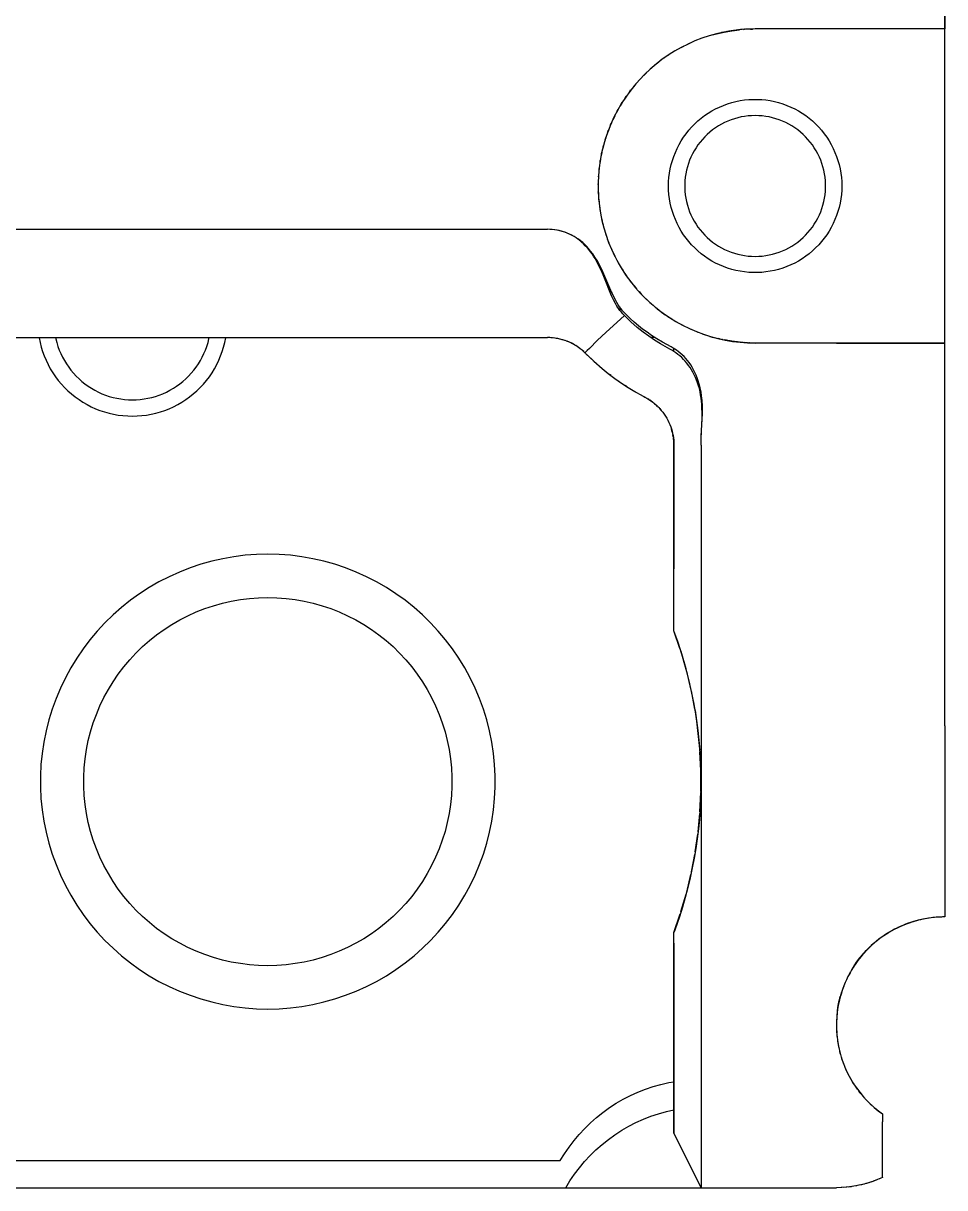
# Model space of a CAD drawing. Header units: millimetres. Extents: x 0 to 50, y 0 to 130.
# Drawn here: x 32.99 to 50, y 0 to 21.5 of the extents above; entities that cross this region are included whole.
import ezdxf

# ---------------------------------------------------------------- set-up
doc = ezdxf.new("R2010")
doc.units = ezdxf.units.MM

msp = doc.modelspace()

# ---------------------------------------------------------------- linework, layer by layer
at = {"color": 4, "linetype": 'CONTINUOUS', "true_color": 0x40d9ff}
for p, q in [((50, 8.533), (50, 23)), ((45.737, 21.297), (45.738, 21.297)), ((45.749, 21.3), (45.748, 21.3)), ((45.825, 21.32), (45.819, 21.318)), ((45.862, 21.328), (45.878, 21.332)), ((45.889, 21.334), (45.877, 21.332)), ((45.972, 21.351), (45.96, 21.349)), ((45.994, 21.355), (46.019, 21.359)), ((46.031, 21.361), (46.012, 21.358)), ((46.114, 21.374), (46.103, 21.372)), ((46.135, 21.376), (46.162, 21.379)), ((46.174, 21.381), (46.153, 21.379)), ((46.351, 21.396), (46.231, 21.387)), ((46.251, 21.389), (46.246, 21.388)), ((46.283, 21.391), (46.306, 21.393)), ((46.318, 21.394), (46.3, 21.393)), ((46.5, 21.4), (46.364, 21.397)), ((46.422, 21.399), (46.39, 21.397)), ((46.411, 21.398), (46.449, 21.399)), ((46.463, 21.399), (46.432, 21.399)), ((50, 21.4), (46.5, 21.4)), ((50, 15.6), (50, 21.4)), ((45.174, 21.078), (45.126, 21.053)), ((45.279, 21.13), (45.257, 21.12)), ((45.275, 21.128), (45.274, 21.128)), ((44.834, 20.873), (44.761, 20.821)), ((44.823, 20.865), (44.83, 20.87)), ((44.951, 20.951), (44.877, 20.903)), ((44.913, 20.927), (44.897, 20.916)), ((44.949, 20.949), (44.95, 20.95)), ((45.065, 21.019), (44.999, 20.981)), ((45.032, 21.001), (45.019, 20.993)), ((45.152, 21.067), (45.145, 21.063)), ((44.605, 20.694), (44.544, 20.64)), ((44.574, 20.668), (44.555, 20.65)), ((44.597, 20.687), (44.603, 20.693)), ((44.598, 20.688), (44.597, 20.688)), ((44.718, 20.787), (44.65, 20.733)), ((44.683, 20.76), (44.664, 20.744)), ((44.706, 20.778), (44.715, 20.784)), ((44.797, 20.847), (44.778, 20.833)), ((44.394, 20.493), (44.346, 20.441)), ((44.369, 20.467), (44.351, 20.446)), ((44.497, 20.596), (44.442, 20.543)), ((44.469, 20.57), (44.45, 20.55)), ((44.495, 20.594), (44.497, 20.596)), ((44.208, 20.275), (44.167, 20.221)), ((44.186, 20.248), (44.168, 20.222)), ((44.186, 20.247), (44.206, 20.273)), ((44.298, 20.386), (44.254, 20.334)), ((44.275, 20.359), (44.256, 20.336)), ((44.046, 20.044), (44.008, 19.982)), ((44.024, 20.01), (44.043, 20.039)), ((44.046, 20.044), (44.027, 20.015)), ((44.045, 20.042), (44.028, 20.016)), ((44.124, 20.161), (44.084, 20.104)), ((44.104, 20.133), (44.085, 20.104)), ((44.102, 20.13), (44.122, 20.159)), ((44.123, 20.16), (44.121, 20.157)), ((43.907, 19.797), (43.875, 19.73)), ((43.889, 19.761), (43.902, 19.788)), ((43.904, 19.792), (43.891, 19.765)), ((43.974, 19.923), (43.938, 19.857)), ((43.953, 19.887), (43.97, 19.915)), ((43.966, 19.909), (43.955, 19.89)), ((43.972, 19.919), (43.956, 19.892)), ((44.009, 19.983), (44.008, 19.982)), ((43.846, 19.668), (43.818, 19.6)), ((43.83, 19.632), (43.842, 19.657)), ((43.843, 19.661), (43.832, 19.636)), ((43.834, 19.64), (43.832, 19.635)), ((43.891, 19.766), (43.889, 19.761)), ((43.744, 19.402), (43.722, 19.331)), ((43.733, 19.366), (43.74, 19.388)), ((43.741, 19.391), (43.734, 19.369)), ((43.737, 19.378), (43.735, 19.374)), ((43.792, 19.536), (43.767, 19.467)), ((43.778, 19.5), (43.787, 19.524)), ((43.789, 19.527), (43.78, 19.504)), ((43.782, 19.51), (43.781, 19.506)), ((43.703, 19.266), (43.685, 19.193)), ((43.7, 19.252), (43.694, 19.232)), ((43.694, 19.229), (43.699, 19.249)), ((43.697, 19.243), (43.696, 19.239)), ((43.642, 18.987), (43.631, 18.916)), ((43.639, 18.97), (43.636, 18.955)), ((43.636, 18.953), (43.639, 18.968)), ((43.639, 18.967), (43.638, 18.965)), ((43.669, 19.128), (43.654, 19.055)), ((43.661, 19.092), (43.665, 19.109)), ((43.666, 19.112), (43.662, 19.094)), ((43.665, 19.106), (43.664, 19.103)), ((43.621, 18.847), (43.614, 18.774)), ((43.617, 18.812), (43.619, 18.825)), ((43.619, 18.827), (43.618, 18.814)), ((43.619, 18.825), (43.619, 18.825)), ((43.601, 18.564), (43.601, 18.482)), ((43.601, 18.539), (43.601, 18.529)), ((43.601, 18.528), (43.601, 18.538)), ((43.608, 18.705), (43.604, 18.628)), ((43.606, 18.683), (43.606, 18.672)), ((43.606, 18.67), (43.606, 18.682)), ((43.601, 18.421), (43.605, 18.34)), ((43.603, 18.394), (43.603, 18.387)), ((43.603, 18.387), (43.603, 18.394)), ((43.609, 18.279), (43.617, 18.198)), ((43.611, 18.25), (43.612, 18.246)), ((43.612, 18.246), (43.611, 18.25)), ((43.623, 18.137), (43.64, 18.023)), ((43.627, 18.107), (43.628, 18.105)), ((43.653, 17.953), (43.672, 17.858)), ((43.685, 17.806), (43.707, 17.719)), ((43.724, 17.663), (43.749, 17.584)), ((43.243, 17.512), (43.236, 17.51)), ((43.249, 17.5), (43.258, 17.5)), ((43.77, 17.524), (43.797, 17.45)), ((43.822, 17.389), (43.852, 17.319)), ((43.88, 17.259), (43.913, 17.19)), ((43.944, 17.132), (43.981, 17.065)), ((44.015, 17.007), (44.054, 16.943)), ((44.093, 16.884), (44.132, 16.826)), ((43.796, 16.609), (43.792, 16.615)), ((44.176, 16.766), (44.217, 16.713)), ((44.264, 16.655), (44.308, 16.603)), ((44.356, 16.549), (44.404, 16.496)), ((44.452, 16.448), (44.507, 16.395)), ((44.554, 16.351), (44.614, 16.298)), ((44, 16.265), (44, 16.205)), ((44.66, 16.259), (44.725, 16.207)), ((44.772, 16.172), (44.841, 16.123)), ((44.889, 16.09), (44.958, 16.045)), ((45.011, 16.012), (45.076, 15.975)), ((45.14, 15.939), (45.193, 15.912)), ((32, 15.7), (42.663, 15.7)), ((42.711, 15.699), (42.663, 15.7)), ((44.649, 15.7), (44.572, 15.7)), ((45.272, 15.874), (45.314, 15.855)), ((45.404, 15.816), (45.441, 15.801)), ((45.535, 15.766), (45.579, 15.751)), ((45.665, 15.723), (45.733, 15.704)), ((42.759, 15.695), (42.728, 15.698)), ((42.807, 15.69), (42.779, 15.693)), ((42.854, 15.682), (42.827, 15.686)), ((42.901, 15.671), (42.875, 15.677)), ((42.947, 15.659), (42.922, 15.666)), ((42.993, 15.644), (42.969, 15.652)), ((43.037, 15.627), (43.015, 15.636)), ((43.082, 15.608), (43.059, 15.618)), ((43.125, 15.587), (43.102, 15.598)), ((43.168, 15.563), (43.145, 15.576)), ((43.208, 15.539), (43.187, 15.552)), ((43.246, 15.512), (43.227, 15.526)), ((43.282, 15.485), (43.267, 15.497)), ((45, 15.443), (45, 15.498)), ((45.796, 15.687), (45.902, 15.663)), ((45.844, 15.676), (45.819, 15.682)), ((45.854, 15.673), (45.83, 15.679)), ((45.9, 15.663), (45.899, 15.663)), ((45.979, 15.647), (45.955, 15.652)), ((45.997, 15.644), (45.97, 15.65)), ((46.036, 15.638), (46.022, 15.64)), ((46.11, 15.627), (46.091, 15.629)), ((46.134, 15.624), (46.11, 15.627)), ((46.174, 15.619), (46.15, 15.622)), ((46.239, 15.612), (46.227, 15.613)), ((46.268, 15.61), (46.252, 15.611)), ((46.319, 15.606), (46.294, 15.608)), ((46.368, 15.603), (46.363, 15.603)), ((46.401, 15.602), (46.394, 15.603)), ((46.469, 15.601), (46.467, 15.601)), ((48, 15.6), (46.5, 15.6)), ((48, 15.6), (49.999, 15.6)), ((49.999, 15.6), (50, 15.6)), ((43.334, 15.442), (43.305, 15.467)), ((43.374, 15.404), (43.346, 15.43)), ((44.504, 14.577), (44.463, 14.6)), ((44.544, 14.552), (44.516, 14.57)), ((44.584, 14.525), (44.557, 14.544)), ((44.623, 14.496), (44.595, 14.517)), ((44.661, 14.464), (44.633, 14.488)), ((44.697, 14.43), (44.669, 14.457)), ((44.732, 14.395), (44.704, 14.424)), ((44.757, 14.366), (44.737, 14.389)), ((44.868, 14.209), (44.867, 14.211)), ((44.891, 14.166), (44.887, 14.174)), ((44.915, 14.116), (44.906, 14.136)), ((44.969, 13.962), (44.957, 14.004)), ((44.979, 13.916), (44.971, 13.952)), ((44.987, 13.87), (44.982, 13.904)), ((44.994, 13.821), (44.99, 13.857)), ((44.999, 13.763), (44.995, 13.81)), ((45, 13.714), (44.999, 13.762)), ((45, 11.427), (45, 13.714)), ((45, 10.284), (45, 11.427)), ((45.111, 9.961), (45, 10.284)), ((45.223, 9.583), (45.131, 9.901)), ((45.313, 9.215), (45.235, 9.542)), ((45.387, 8.838), (45.322, 9.177)), ((50, 8.533), (50, 5)), ((45.497, 7.702), (45.481, 8.05)), ((45.498, 7.315), (45.498, 7.678)), ((45.48, 6.944), (45.497, 7.3)), ((45.446, 6.573), (45.478, 6.913)), ((45.394, 6.204), (45.441, 6.531)), ((45.323, 5.831), (45.385, 6.154)), ((45.235, 5.461), (45.313, 5.785)), ((45.13, 5.098), (45.224, 5.419)), ((45, 4.716), (45.117, 5.056)), ((49.601, 4.96), (49.507, 4.938)), ((49.603, 4.96), (49.51, 4.939)), ((49.698, 4.977), (49.606, 4.961)), ((49.7, 4.977), (49.61, 4.961)), ((49.798, 4.99), (49.704, 4.978)), ((49.799, 4.99), (49.706, 4.978)), ((49.9, 4.997), (49.803, 4.99)), ((49.9, 4.998), (49.804, 4.99)), ((50, 5), (49.901, 4.998)), ((50, 5), (49.902, 4.998)), ((49.036, 4.752), (48.957, 4.707)), ((49.041, 4.755), (48.964, 4.711)), ((49.129, 4.8), (49.05, 4.76)), ((49.133, 4.802), (49.056, 4.763)), ((49.215, 4.839), (49.135, 4.803)), ((49.224, 4.843), (49.144, 4.807)), ((49.307, 4.876), (49.225, 4.844)), ((49.313, 4.878), (49.228, 4.845)), ((49.404, 4.909), (49.319, 4.88)), ((49.41, 4.911), (49.323, 4.882)), ((49.502, 4.937), (49.413, 4.912)), ((49.507, 4.938), (49.416, 4.913)), ((45, 4.517), (45, 4.716)), ((45, 1.005), (45, 4.517)), ((48.704, 4.523), (48.645, 4.471)), ((48.709, 4.527), (48.651, 4.477)), ((48.784, 4.588), (48.726, 4.541)), ((48.79, 4.592), (48.732, 4.546)), ((48.864, 4.646), (48.803, 4.602)), ((48.875, 4.654), (48.811, 4.608)), ((48.953, 4.704), (48.876, 4.654)), ((48.961, 4.709), (48.887, 4.661)), ((48.322, 4.088), (48.281, 4.022)), ((48.214, 3.9), (48.211, 3.893)), ((48.252, 3.971), (48.237, 3.943)), ((48.257, 3.98), (48.24, 3.949)), ((48.316, 4.078), (48.274, 4.01)), ((48.131, 3.712), (48.106, 3.641)), ((48.135, 3.72), (48.119, 3.679)), ((48.161, 3.785), (48.151, 3.761)), ((48.162, 3.788), (48.154, 3.769)), ((48.076, 3.544), (48.056, 3.467)), ((48.097, 3.614), (48.077, 3.548)), ((48.107, 3.644), (48.081, 3.563)), ((48.014, 3.238), (48.005, 3.145)), ((48.017, 3.255), (48.008, 3.178)), ((48.028, 3.334), (48.016, 3.252)), ((48.001, 3.055), (48, 2.977)), ((48.007, 3.161), (48.001, 3.07)), ((48.005, 3.137), (48.001, 3.056)), ((48.001, 3.028), (48.001, 2.949)), ((48.001, 2.959), (48.004, 2.875)), ((48.001, 2.943), (48.005, 2.862)), ((48.008, 2.826), (48.013, 2.776)), ((48.009, 2.814), (48.014, 2.763)), ((48.019, 2.727), (48.026, 2.677)), ((48.021, 2.715), (48.029, 2.664)), ((48.035, 2.629), (48.045, 2.579)), ((48.038, 2.616), (48.048, 2.566)), ((48.058, 2.526), (48.068, 2.483)), ((48.06, 2.517), (48.072, 2.47)), ((48.087, 2.417), (48.101, 2.375)), ((48.088, 2.415), (48.096, 2.387)), ((48.12, 2.32), (48.135, 2.28)), ((48.127, 2.3), (48.129, 2.293)), ((48.156, 2.227), (48.174, 2.186)), ((48.197, 2.136), (48.218, 2.093)), ((48.211, 2.107), (48.224, 2.082)), ((48.243, 2.045), (48.265, 2.005)), ((48.258, 2.017), (48.273, 1.993)), ((48.296, 1.954), (48.317, 1.92)), ((48.311, 1.93), (48.324, 1.91)), ((48.353, 1.866), (48.374, 1.837)), ((48.367, 1.846), (48.384, 1.823)), ((48.411, 1.786), (48.435, 1.755)), ((48.426, 1.766), (48.452, 1.735)), ((48.47, 1.713), (48.5, 1.677)), ((48.489, 1.69), (48.521, 1.654)), ((48.534, 1.641), (48.568, 1.604)), ((48.556, 1.617), (48.589, 1.583)), ((48.604, 1.569), (48.638, 1.536)), ((48.626, 1.547), (48.66, 1.516)), ((48.676, 1.502), (48.711, 1.471)), ((48.699, 1.481), (48.738, 1.45)), ((48.748, 1.441), (48.788, 1.409)), ((48.773, 1.42), (48.85, 1.364)), ((48.85, 1.364), (48.85, 1.218)), ((48.85, 0.195), (48.85, 1.218)), ((31.998, 0), (43.002, 0)), ((43.002, 0), (45.5, 0)), ((45.5, 0), (48, 0))]:
    msp.add_line(p, q, dxfattribs=at)
for points in [[(50, 22.85), (50, 22.367), (50, 21.883), (50, 21.4)], [(46.5, 21.4), (46.415, 21.399), (46.33, 21.395), (46.192, 21.384), (46.054, 21.366), (45.919, 21.341), (45.784, 21.31), (45.65, 21.273), (45.518, 21.228), (45.388, 21.178), (45.26, 21.121), (45.134, 21.058), (45.012, 20.989), (44.894, 20.915), (44.779, 20.835), (44.669, 20.749), (44.563, 20.658), (44.461, 20.562), (44.364, 20.461), (44.272, 20.356), (44.185, 20.247), (44.103, 20.133), (44.027, 20.015), (43.957, 19.894), (43.893, 19.77), (43.835, 19.643), (43.783, 19.513), (43.737, 19.381), (43.698, 19.246), (43.665, 19.11), (43.639, 18.973), (43.619, 18.834), (43.607, 18.695), (43.601, 18.555), (43.601, 18.415), (43.609, 18.275), (43.623, 18.136), (43.644, 17.997), (43.671, 17.86), (43.706, 17.724), (43.746, 17.591), (43.793, 17.459), (43.847, 17.33), (43.906, 17.203), (43.972, 17.079), (44.043, 16.959), (44.12, 16.843), (44.203, 16.73), (44.291, 16.621), (44.384, 16.517), (44.482, 16.417), (44.585, 16.322), (44.692, 16.233), (44.803, 16.148), (44.919, 16.069), (45.038, 15.996), (45.16, 15.928), (45.286, 15.867), (45.415, 15.811), (45.546, 15.762), (45.678, 15.719), (45.812, 15.683), (45.947, 15.653), (46.083, 15.63), (46.22, 15.613), (46.359, 15.603), (46.5, 15.6)], [(45.709, 21.289), (45.784, 21.31), (45.925, 21.343), (46.068, 21.368), (46.208, 21.385)], [(44.902, 18.42), (44.9, 18.5), (44.902, 18.58), (44.908, 18.659), (44.918, 18.738), (44.932, 18.817), (44.949, 18.895), (44.971, 18.972), (44.996, 19.047), (45.026, 19.121), (45.058, 19.194), (45.095, 19.265), (45.135, 19.334), (45.178, 19.401), (45.225, 19.466), (45.274, 19.528), (45.327, 19.588), (45.383, 19.645), (45.441, 19.7), (45.502, 19.751), (45.566, 19.799), (45.632, 19.844), (45.7, 19.886), (45.77, 19.924), (45.842, 19.958), (45.915, 19.989), (45.99, 20.017), (46.067, 20.04), (46.144, 20.06), (46.222, 20.076), (46.301, 20.088), (46.38, 20.096), (46.46, 20.1), (46.54, 20.1), (46.62, 20.096), (46.699, 20.088), (46.778, 20.076), (46.856, 20.06), (46.933, 20.04), (47.01, 20.017), (47.085, 19.989), (47.158, 19.958), (47.23, 19.924), (47.3, 19.886), (47.368, 19.844), (47.434, 19.799), (47.498, 19.751), (47.559, 19.7), (47.617, 19.645), (47.673, 19.588), (47.726, 19.528), (47.775, 19.466), (47.822, 19.401), (47.865, 19.334), (47.905, 19.265), (47.942, 19.194), (47.974, 19.121), (48.004, 19.047), (48.029, 18.972), (48.051, 18.895), (48.068, 18.817), (48.082, 18.738), (48.092, 18.659), (48.098, 18.58), (48.1, 18.5), (48.098, 18.42), (48.092, 18.341), (48.082, 18.262), (48.068, 18.183), (48.051, 18.105), (48.029, 18.028), (48.004, 17.953), (47.974, 17.879), (47.942, 17.806), (47.905, 17.735), (47.865, 17.666), (47.822, 17.599), (47.775, 17.534), (47.726, 17.472), (47.673, 17.412), (47.617, 17.355), (47.559, 17.3), (47.498, 17.249), (47.434, 17.201), (47.368, 17.156), (47.3, 17.114), (47.23, 17.076), (47.158, 17.042), (47.085, 17.011), (47.01, 16.983), (46.933, 16.96), (46.856, 16.94), (46.778, 16.924), (46.699, 16.912), (46.62, 16.904), (46.54, 16.9), (46.46, 16.9), (46.38, 16.904), (46.301, 16.912), (46.222, 16.924), (46.144, 16.94), (46.067, 16.96), (45.99, 16.983), (45.915, 17.011), (45.842, 17.042), (45.77, 17.076), (45.7, 17.114), (45.632, 17.156), (45.566, 17.201), (45.502, 17.249), (45.441, 17.3), (45.383, 17.355), (45.327, 17.412), (45.274, 17.472), (45.225, 17.534), (45.178, 17.599), (45.135, 17.666), (45.095, 17.735), (45.058, 17.806), (45.026, 17.879), (44.996, 17.953), (44.971, 18.028), (44.949, 18.105), (44.932, 18.183), (44.918, 18.262), (44.908, 18.341), (44.902, 18.42)], [(46.565, 19.798), (46.5, 19.8), (46.435, 19.798), (46.371, 19.794), (46.306, 19.785), (46.242, 19.774), (46.179, 19.76), (46.117, 19.742), (46.055, 19.722), (45.995, 19.698), (45.936, 19.671), (45.878, 19.642), (45.822, 19.609), (45.768, 19.574), (45.715, 19.536), (45.664, 19.496), (45.616, 19.453), (45.569, 19.408), (45.525, 19.36), (45.484, 19.311), (45.444, 19.259), (45.408, 19.205), (45.374, 19.15), (45.343, 19.093), (45.315, 19.035), (45.29, 18.975), (45.268, 18.914), (45.249, 18.852), (45.233, 18.789), (45.22, 18.726), (45.21, 18.662), (45.204, 18.597), (45.2, 18.532), (45.2, 18.468), (45.204, 18.403), (45.21, 18.338), (45.22, 18.274), (45.233, 18.211), (45.249, 18.148), (45.268, 18.086), (45.29, 18.025), (45.315, 17.965), (45.343, 17.907), (45.374, 17.85), (45.408, 17.795), (45.444, 17.741), (45.484, 17.689), (45.525, 17.64), (45.569, 17.592), (45.616, 17.547), (45.664, 17.504), (45.715, 17.464), (45.768, 17.426), (45.822, 17.391), (45.878, 17.358), (45.936, 17.329), (45.995, 17.302), (46.055, 17.278), (46.117, 17.258), (46.179, 17.24), (46.242, 17.226), (46.306, 17.215), (46.371, 17.206), (46.435, 17.202), (46.5, 17.2), (46.565, 17.202), (46.629, 17.206), (46.694, 17.215), (46.758, 17.226), (46.821, 17.24), (46.883, 17.258), (46.945, 17.278), (47.005, 17.302), (47.064, 17.329), (47.122, 17.358), (47.178, 17.391), (47.232, 17.426), (47.285, 17.464), (47.336, 17.504), (47.384, 17.547), (47.431, 17.592), (47.475, 17.64), (47.516, 17.689), (47.556, 17.741), (47.592, 17.795), (47.626, 17.85), (47.657, 17.907), (47.685, 17.965), (47.71, 18.025), (47.732, 18.086), (47.751, 18.148), (47.767, 18.211), (47.78, 18.274), (47.79, 18.338), (47.796, 18.403), (47.8, 18.468), (47.8, 18.532), (47.796, 18.597), (47.79, 18.662), (47.78, 18.726), (47.767, 18.789), (47.751, 18.852), (47.732, 18.914), (47.71, 18.975), (47.685, 19.035), (47.657, 19.093), (47.626, 19.15), (47.592, 19.205), (47.556, 19.259), (47.516, 19.311), (47.475, 19.36), (47.431, 19.408), (47.384, 19.453), (47.336, 19.496), (47.285, 19.536), (47.232, 19.574), (47.178, 19.609), (47.122, 19.642), (47.064, 19.671), (47.005, 19.698), (46.945, 19.722), (46.883, 19.742), (46.821, 19.76), (46.758, 19.774), (46.694, 19.785), (46.629, 19.794), (46.565, 19.798)], [(32, 17.7), (42.663, 17.7)], [(45.5, 13.714), (45.504, 13.881), (45.527, 14.301), (45.526, 14.432), (45.52, 14.537), (45.511, 14.623), (45.5, 14.698), (45.486, 14.77), (45.468, 14.841), (45.449, 14.902), (45.431, 14.956), (45.41, 15.008), (45.387, 15.057), (45.363, 15.105), (45.337, 15.151), (45.309, 15.195), (45.28, 15.237), (45.25, 15.277), (45.218, 15.314), (45.186, 15.35), (45.152, 15.383), (45.117, 15.414), (45.081, 15.443), (45.048, 15.467), (45.017, 15.487), (44.986, 15.506), (44.967, 15.517), (44.948, 15.527), (44.787, 15.615), (44.685, 15.677), (44.587, 15.74), (44.503, 15.798), (44.421, 15.858), (44.343, 15.92), (44.267, 15.984), (44.194, 16.05), (44.152, 16.091), (44.111, 16.132), (44.08, 16.164), (44.051, 16.197), (44.024, 16.232), (43.997, 16.269), (43.972, 16.306), (43.948, 16.345), (43.924, 16.385), (43.902, 16.426), (43.881, 16.469), (43.854, 16.527), (43.689, 16.915), (43.633, 17.03), (43.583, 17.122), (43.542, 17.188), (43.503, 17.245), (43.462, 17.299), (43.424, 17.345), (43.389, 17.383), (43.352, 17.42), (43.315, 17.454), (43.276, 17.486), (43.237, 17.516), (43.197, 17.544), (43.156, 17.569), (43.114, 17.592), (43.071, 17.613), (43.028, 17.631), (42.983, 17.647), (42.938, 17.662), (42.893, 17.674), (42.846, 17.684), (42.799, 17.691), (42.751, 17.696), (42.707, 17.699), (42.663, 17.7)], [(44.084, 16.107), (44.056, 16.137), (44.03, 16.167), (44.002, 16.202), (43.975, 16.24), (43.948, 16.281), (43.918, 16.331), (43.889, 16.388), (43.85, 16.472), (43.705, 16.831), (43.662, 16.93), (43.628, 17.003), (43.596, 17.067), (43.57, 17.114), (43.544, 17.159), (43.516, 17.203), (43.488, 17.245), (43.458, 17.286), (43.427, 17.324), (43.396, 17.361), (43.363, 17.396), (43.33, 17.43), (43.296, 17.461), (43.262, 17.49), (43.227, 17.517), (43.192, 17.542), (43.155, 17.565), (43.118, 17.586), (43.081, 17.605), (43.042, 17.623), (43.003, 17.639), (42.963, 17.653), (42.922, 17.665), (42.88, 17.675), (42.838, 17.684), (42.795, 17.691), (42.751, 17.696), (42.708, 17.699), (42.663, 17.7)], [(43.398, 17.373), (43.404, 17.357), (43.408, 17.347)], [(43.399, 17.373), (43.403, 17.36), (43.409, 17.346)], [(43.791, 16.617), (43.817, 16.578), (43.852, 16.532)], [(44.084, 16.107), (43.74, 15.792), (43.591, 15.654), (43.443, 15.501), (43.4, 15.459), (43.356, 15.421)], [(45.5, 13.714), (45.502, 13.831), (45.509, 13.974), (45.52, 14.218), (45.521, 14.315), (45.518, 14.399), (45.515, 14.462), (45.509, 14.524), (45.502, 14.584), (45.493, 14.643), (45.482, 14.701), (45.469, 14.757), (45.453, 14.811), (45.436, 14.864), (45.418, 14.915), (45.397, 14.965), (45.375, 15.013), (45.351, 15.059), (45.325, 15.103), (45.298, 15.146), (45.27, 15.186), (45.24, 15.225), (45.209, 15.262), (45.177, 15.297), (45.144, 15.33), (45.109, 15.361), (45.074, 15.39), (45.038, 15.417), (45.001, 15.443), (44.964, 15.465), (44.926, 15.486), (44.836, 15.535), (44.752, 15.583), (44.641, 15.653), (44.535, 15.725), (44.43, 15.803), (44.321, 15.889), (44.207, 15.989), (44.084, 16.107)], [(33.276, 15.7), (33.277, 15.696), (33.294, 15.611), (33.315, 15.526), (33.341, 15.443), (33.371, 15.361), (33.405, 15.28), (33.443, 15.202), (33.484, 15.125), (33.53, 15.051), (33.579, 14.978), (33.632, 14.909), (33.688, 14.842), (33.747, 14.778), (33.81, 14.717), (33.875, 14.659), (33.943, 14.605), (34.014, 14.554), (34.087, 14.507), (34.163, 14.463), (34.241, 14.423), (34.32, 14.387), (34.401, 14.356), (34.484, 14.328), (34.568, 14.304), (34.653, 14.285), (34.739, 14.27), (34.826, 14.259), (34.913, 14.252), (35, 14.25), (35.087, 14.252), (35.174, 14.259), (35.261, 14.27), (35.347, 14.285), (35.432, 14.304), (35.516, 14.328), (35.599, 14.356), (35.68, 14.387), (35.759, 14.423), (35.837, 14.463), (35.913, 14.507), (35.986, 14.554), (36.057, 14.605), (36.125, 14.659), (36.19, 14.717), (36.253, 14.778), (36.312, 14.842), (36.368, 14.909), (36.421, 14.978), (36.47, 15.051), (36.516, 15.125), (36.557, 15.202), (36.595, 15.28), (36.629, 15.361), (36.659, 15.443), (36.685, 15.526), (36.706, 15.611), (36.723, 15.696), (36.724, 15.7)], [(33.582, 15.7), (33.586, 15.677), (33.604, 15.607), (33.626, 15.538), (33.65, 15.47), (33.678, 15.404), (33.71, 15.338), (33.744, 15.275), (33.782, 15.213), (33.823, 15.154), (33.866, 15.096), (33.913, 15.041), (33.962, 14.988), (34.014, 14.937), (34.068, 14.889), (34.124, 14.844), (34.183, 14.802), (34.244, 14.763), (34.307, 14.727), (34.371, 14.694), (34.437, 14.664), (34.504, 14.637), (34.573, 14.614), (34.642, 14.595), (34.713, 14.579), (34.784, 14.566), (34.856, 14.557), (34.928, 14.552), (35, 14.55), (35.072, 14.552), (35.144, 14.557), (35.216, 14.566), (35.287, 14.579), (35.358, 14.595), (35.427, 14.614), (35.496, 14.637), (35.563, 14.664), (35.629, 14.694), (35.693, 14.727), (35.756, 14.763), (35.817, 14.802), (35.876, 14.844), (35.932, 14.889), (35.986, 14.937), (36.038, 14.988), (36.087, 15.041), (36.134, 15.096), (36.177, 15.154), (36.218, 15.213), (36.256, 15.275), (36.29, 15.338), (36.322, 15.404), (36.35, 15.47), (36.374, 15.538), (36.396, 15.607), (36.414, 15.677), (36.418, 15.7)], [(43.356, 15.421), (43.331, 15.444), (43.306, 15.466), (43.269, 15.495), (43.232, 15.523), (43.193, 15.548), (43.153, 15.572), (43.112, 15.594), (43.07, 15.614), (43.027, 15.632), (42.983, 15.647), (42.939, 15.661), (42.894, 15.673), (42.848, 15.683), (42.802, 15.69), (42.756, 15.696), (42.71, 15.699), (42.663, 15.7)], [(46.5, 15.6), (46.355, 15.604), (46.211, 15.614), (46.068, 15.632), (45.929, 15.657)], [(49.999, 15.6), (49.996, 15.6), (49.99, 15.6), (49.98, 15.6), (49.968, 15.6), (49.951, 15.6), (49.932, 15.6), (49.909, 15.6), (49.882, 15.6), (49.852, 15.6), (49.82, 15.6), (49.784, 15.6), (49.745, 15.6), (49.703, 15.6), (49.659, 15.6), (49.612, 15.6), (49.563, 15.6), (49.511, 15.6), (49.456, 15.6), (49.399, 15.6), (49.34, 15.6), (49.279, 15.6), (49.215, 15.6), (49.15, 15.6), (49.082, 15.6), (49.012, 15.6), (48.939, 15.6), (48.865, 15.6), (48.79, 15.6), (48.713, 15.6), (48.635, 15.6), (48.557, 15.6), (48.478, 15.6), (48.4, 15.6), (48.321, 15.6), (48.241, 15.6), (48.161, 15.6), (48.081, 15.6), (48, 15.6)], [(50, 8.533), (50, 12.066), (50, 15.6)], [(43.356, 15.421), (43.365, 15.413), (43.375, 15.402), (43.521, 15.262), (43.672, 15.129), (43.787, 15.036), (43.907, 14.945), (44.03, 14.859), (44.154, 14.778), (44.279, 14.702), (44.362, 14.654), (44.446, 14.609), (44.463, 14.6)], [(43.517, 15.266), (43.513, 15.269), (43.399, 15.379)], [(43.665, 15.135), (43.659, 15.14), (43.582, 15.208)], [(43.839, 14.997), (43.81, 15.018), (43.8, 15.026)], [(43.991, 14.886), (43.966, 14.903), (43.943, 14.92)], [(44.138, 14.788), (44.127, 14.795), (44.099, 14.813)], [(44.301, 14.689), (44.293, 14.694), (44.289, 14.696)], [(44.463, 14.6), (44.501, 14.579), (44.538, 14.556), (44.575, 14.532), (44.61, 14.506), (44.644, 14.479), (44.677, 14.45), (44.708, 14.42), (44.738, 14.388), (44.767, 14.355), (44.795, 14.32), (44.82, 14.285), (44.845, 14.248), (44.868, 14.21), (44.889, 14.172), (44.908, 14.133), (44.925, 14.093), (44.941, 14.053), (44.954, 14.012), (44.966, 13.972), (44.976, 13.93), (44.985, 13.889), (44.991, 13.848), (44.996, 13.806), (44.999, 13.765), (44.999, 13.748), (45, 13.731), (45, 13.714)], [(44.924, 14.096), (44.941, 14.053), (44.956, 14.007)], [(45, 13.714), (45, 12.57), (45, 11.427)], [(45.5, 13.714), (45.5, 11.642), (45.5, 9.571), (45.5, 7.5)], [(37.291, 3.305), (37.5, 3.3), (37.709, 3.305), (37.918, 3.321), (38.126, 3.347), (38.332, 3.383), (38.536, 3.43), (38.738, 3.487), (38.936, 3.553), (39.131, 3.63), (39.322, 3.716), (39.509, 3.811), (39.69, 3.916), (39.866, 4.03), (40.036, 4.152), (40.2, 4.283), (40.357, 4.421), (40.507, 4.567), (40.649, 4.721), (40.784, 4.881), (40.91, 5.048), (41.028, 5.221), (41.137, 5.4), (41.237, 5.584), (41.328, 5.773), (41.41, 5.966), (41.481, 6.162), (41.543, 6.362), (41.595, 6.565), (41.636, 6.771), (41.667, 6.978), (41.688, 7.186), (41.699, 7.395), (41.699, 7.605), (41.688, 7.814), (41.667, 8.022), (41.636, 8.229), (41.595, 8.435), (41.543, 8.638), (41.481, 8.838), (41.41, 9.034), (41.328, 9.227), (41.237, 9.416), (41.137, 9.6), (41.028, 9.779), (40.91, 9.952), (40.784, 10.119), (40.649, 10.279), (40.507, 10.433), (40.357, 10.579), (40.2, 10.717), (40.036, 10.848), (39.866, 10.97), (39.69, 11.084), (39.509, 11.189), (39.322, 11.284), (39.131, 11.37), (38.936, 11.447), (38.738, 11.513), (38.536, 11.57), (38.332, 11.617), (38.126, 11.653), (37.918, 11.679), (37.709, 11.695), (37.5, 11.7), (37.291, 11.695), (37.082, 11.679), (36.874, 11.653), (36.668, 11.617), (36.464, 11.57), (36.262, 11.513), (36.064, 11.447), (35.869, 11.37), (35.678, 11.284), (35.491, 11.189), (35.31, 11.084), (35.134, 10.97), (34.964, 10.848), (34.8, 10.717), (34.643, 10.579), (34.493, 10.433), (34.351, 10.279), (34.216, 10.119), (34.09, 9.952), (33.972, 9.779), (33.863, 9.6), (33.763, 9.416), (33.672, 9.227), (33.59, 9.034), (33.519, 8.838), (33.457, 8.638), (33.405, 8.435), (33.364, 8.229), (33.333, 8.022), (33.312, 7.814), (33.301, 7.605), (33.301, 7.395), (33.312, 7.186), (33.333, 6.978), (33.364, 6.771), (33.405, 6.565), (33.457, 6.362), (33.519, 6.162), (33.59, 5.966), (33.672, 5.773), (33.763, 5.584), (33.863, 5.4), (33.972, 5.221), (34.09, 5.048), (34.216, 4.881), (34.351, 4.721), (34.493, 4.567), (34.643, 4.421), (34.8, 4.283), (34.964, 4.152), (35.134, 4.03), (35.31, 3.916), (35.491, 3.811), (35.678, 3.716), (35.869, 3.63), (36.064, 3.553), (36.262, 3.487), (36.464, 3.43), (36.668, 3.383), (36.874, 3.347), (37.082, 3.321), (37.291, 3.305)], [(37.331, 10.896), (37.5, 10.9), (37.669, 10.896), (37.839, 10.883), (38.007, 10.862), (38.174, 10.833), (38.339, 10.795), (38.502, 10.749), (38.663, 10.695), (38.821, 10.633), (38.975, 10.563), (39.126, 10.486), (39.273, 10.401), (39.415, 10.309), (39.553, 10.21), (39.685, 10.105), (39.813, 9.992), (39.934, 9.874), (40.049, 9.75), (40.158, 9.62), (40.261, 9.485), (40.356, 9.345), (40.444, 9.2), (40.526, 9.051), (40.599, 8.898), (40.665, 8.742), (40.723, 8.583), (40.773, 8.421), (40.815, 8.257), (40.848, 8.09), (40.874, 7.923), (40.89, 7.754), (40.899, 7.585), (40.899, 7.415), (40.89, 7.246), (40.874, 7.077), (40.848, 6.91), (40.815, 6.743), (40.773, 6.579), (40.723, 6.417), (40.665, 6.258), (40.599, 6.102), (40.526, 5.949), (40.444, 5.8), (40.356, 5.655), (40.261, 5.515), (40.158, 5.38), (40.049, 5.25), (39.934, 5.126), (39.813, 5.008), (39.685, 4.895), (39.553, 4.79), (39.415, 4.691), (39.273, 4.599), (39.126, 4.514), (38.975, 4.437), (38.821, 4.367), (38.663, 4.305), (38.502, 4.251), (38.339, 4.205), (38.174, 4.167), (38.007, 4.138), (37.839, 4.117), (37.669, 4.104), (37.5, 4.1), (37.331, 4.104), (37.161, 4.117), (36.993, 4.138), (36.826, 4.167), (36.661, 4.205), (36.498, 4.251), (36.337, 4.305), (36.179, 4.367), (36.025, 4.437), (35.874, 4.514), (35.727, 4.599), (35.585, 4.691), (35.447, 4.79), (35.315, 4.895), (35.187, 5.008), (35.066, 5.126), (34.951, 5.25), (34.842, 5.38), (34.739, 5.515), (34.644, 5.655), (34.556, 5.8), (34.474, 5.949), (34.401, 6.102), (34.335, 6.258), (34.277, 6.417), (34.227, 6.579), (34.185, 6.743), (34.152, 6.91), (34.126, 7.077), (34.11, 7.246), (34.101, 7.415), (34.101, 7.585), (34.11, 7.754), (34.126, 7.923), (34.152, 8.09), (34.185, 8.257), (34.227, 8.421), (34.277, 8.583), (34.335, 8.742), (34.401, 8.898), (34.474, 9.051), (34.556, 9.2), (34.644, 9.345), (34.739, 9.485), (34.842, 9.62), (34.951, 9.75), (35.066, 9.874), (35.187, 9.992), (35.315, 10.105), (35.447, 10.21), (35.585, 10.309), (35.727, 10.401), (35.874, 10.486), (36.025, 10.563), (36.179, 10.633), (36.337, 10.695), (36.498, 10.749), (36.661, 10.795), (36.826, 10.833), (36.993, 10.862), (37.161, 10.883), (37.331, 10.896)], [(45.5, 7.5), (45.499, 7.634), (45.496, 7.768), (45.488, 7.936), (45.477, 8.105), (45.462, 8.275), (45.444, 8.445), (45.422, 8.616), (45.396, 8.788), (45.366, 8.96), (45.331, 9.134), (45.293, 9.308), (45.251, 9.482), (45.204, 9.657), (45.147, 9.852), (45.077, 10.068), (45, 10.284)], [(45.392, 8.811), (45.444, 8.446), (45.479, 8.079)], [(45.5, 7.5), (45.498, 7.328), (45.493, 7.154), (45.483, 6.979), (45.47, 6.803), (45.452, 6.625), (45.43, 6.446), (45.404, 6.266), (45.374, 6.086), (45.339, 5.905), (45.3, 5.724), (45.257, 5.543), (45.209, 5.362), (45.157, 5.182), (45.1, 5.002), (45.059, 4.879), (45.015, 4.757), (45, 4.716)], [(45.5, 7.5), (45.5, 6.566), (45.5, 5.632), (45.5, 4.698), (45.5, 4.456), (45.5, 4.214), (45.5, 3.975), (45.5, 3.738), (45.5, 3.503), (45.5, 3.273), (45.5, 3.046), (45.5, 2.825), (45.5, 2.608), (45.5, 2.397), (45.5, 2.192), (45.5, 1.994), (45.5, 1.803), (45.5, 1.619), (45.5, 1.444), (45.5, 1.277), (45.5, 1.119), (45.5, 0.97), (45.5, 0.831), (45.5, 0.701), (45.5, 0.582), (45.5, 0.473), (45.5, 0.375), (45.5, 0.288), (45.5, 0.212), (45.5, 0.148), (45.5, 0.095), (45.5, 0.053), (45.5, 0.024), (45.5, 0.006), (45.5, 0)], [(50, 5), (49.999, 5), (49.996, 5), (49.989, 5), (49.977, 5), (49.962, 5), (49.943, 4.999), (49.922, 4.998), (49.898, 4.997), (49.872, 4.996), (49.844, 4.994), (49.814, 4.991), (49.781, 4.988), (49.747, 4.984), (49.712, 4.979), (49.675, 4.973), (49.636, 4.967), (49.596, 4.959), (49.555, 4.95), (49.512, 4.94), (49.468, 4.928), (49.423, 4.915), (49.376, 4.9), (49.328, 4.884), (49.279, 4.866), (49.229, 4.845), (49.178, 4.823), (49.126, 4.799), (49.074, 4.773), (49.022, 4.744), (48.969, 4.714), (48.943, 4.698), (48.917, 4.681), (48.873, 4.652), (48.829, 4.621), (48.785, 4.588), (48.742, 4.554), (48.699, 4.518), (48.656, 4.481), (48.615, 4.442), (48.574, 4.402), (48.533, 4.36), (48.494, 4.317), (48.455, 4.271), (48.418, 4.224), (48.381, 4.175), (48.345, 4.124), (48.311, 4.071), (48.277, 4.015), (48.245, 3.958), (48.214, 3.899), (48.184, 3.838), (48.157, 3.775), (48.131, 3.71), (48.107, 3.645), (48.085, 3.577), (48.066, 3.509), (48.049, 3.439), (48.034, 3.368), (48.022, 3.297), (48.012, 3.224), (48.006, 3.15), (48.001, 3.075), (48, 3), (48.001, 2.94), (48.004, 2.88), (48.012, 2.782), (48.025, 2.683), (48.044, 2.585), (48.067, 2.487), (48.096, 2.389), (48.129, 2.293), (48.168, 2.198), (48.211, 2.105), (48.259, 2.015), (48.312, 1.927), (48.369, 1.843), (48.43, 1.762), (48.494, 1.684), (48.561, 1.611), (48.631, 1.543), (48.702, 1.478), (48.776, 1.419), (48.85, 1.364)], [(45, 4.517), (45, 4.319), (45, 4.123), (45, 3.929), (45, 3.738), (45, 3.55), (45, 3.365), (45, 3.185), (45, 3.009), (45, 2.838), (45, 2.673), (45, 2.513), (45, 2.36), (45, 2.213), (45, 2.073), (45, 1.94), (45, 1.815), (45, 1.698), (45, 1.59), (45, 1.49), (45, 1.398), (45, 1.316), (45, 1.242), (45, 1.179), (45, 1.124), (45, 1.08), (45, 1.045), (45, 1.02), (45, 1.005)], [(48.322, 4.088), (48.374, 4.165), (48.434, 4.244), (48.498, 4.321), (48.566, 4.394), (48.631, 4.457)], [(48.33, 4.1), (48.382, 4.176), (48.443, 4.255), (48.507, 4.33), (48.575, 4.403), (48.638, 4.464)], [(48.019, 3.272), (48.033, 3.363), (48.053, 3.456)], [(48.031, 3.347), (48.049, 3.44), (48.071, 3.529)], [(32.098, 0.5), (42.902, 0.5), (42.98, 0.628), (43.064, 0.751), (43.155, 0.87), (43.251, 0.985), (43.352, 1.095), (43.459, 1.199), (43.572, 1.298), (43.689, 1.391), (43.81, 1.479), (43.936, 1.56), (44.065, 1.635), (44.198, 1.703), (44.335, 1.764), (44.474, 1.819), (44.616, 1.867), (44.76, 1.907), (44.906, 1.941), (45, 1.957)], [(43.002, 0), (43.08, 0.128), (43.164, 0.251), (43.255, 0.37), (43.351, 0.485), (43.452, 0.595), (43.559, 0.699), (43.672, 0.798), (43.789, 0.891), (43.91, 0.979), (44.036, 1.06), (44.165, 1.135), (44.298, 1.203), (44.435, 1.264), (44.574, 1.319), (44.716, 1.367), (44.86, 1.407), (45, 1.439)], [(48.85, 0.195), (48.85, 0.211), (48.85, 0.239), (48.85, 0.276), (48.85, 0.325), (48.85, 0.384), (48.85, 0.454), (48.85, 0.534), (48.85, 0.624), (48.85, 0.724), (48.85, 0.834), (48.85, 0.953), (48.85, 1.081), (48.85, 1.218)], [(45, 1.005), (45, 1), (45.5, 0)], [(48.85, 0.195), (48.85, 0.19), (48.761, 0.15), (48.67, 0.115), (48.577, 0.085), (48.483, 0.059), (48.388, 0.038), (48.292, 0.021), (48.195, 0.01), (48.098, 0.002), (48, 0)], [(48.095, 0.002), (48.091, 0.002), (48, 0)], [(48.189, 0.009), (48.183, 0.008), (48.126, 0.004)], [(48.283, 0.02), (48.273, 0.019), (48.226, 0.013)], [(48.376, 0.036), (48.364, 0.033), (48.322, 0.027)], [(48.469, 0.056), (48.453, 0.052), (48.417, 0.044)], [(48.56, 0.08), (48.542, 0.075), (48.51, 0.067)], [(48.651, 0.109), (48.629, 0.102), (48.601, 0.093)], [(48.739, 0.142), (48.715, 0.132), (48.691, 0.124)], [(48.8, 0.168), (48.8, 0.167), (48.779, 0.158)]]:
    msp.add_lwpolyline(points, dxfattribs=at)

doc.saveas('drawing.dxf')
